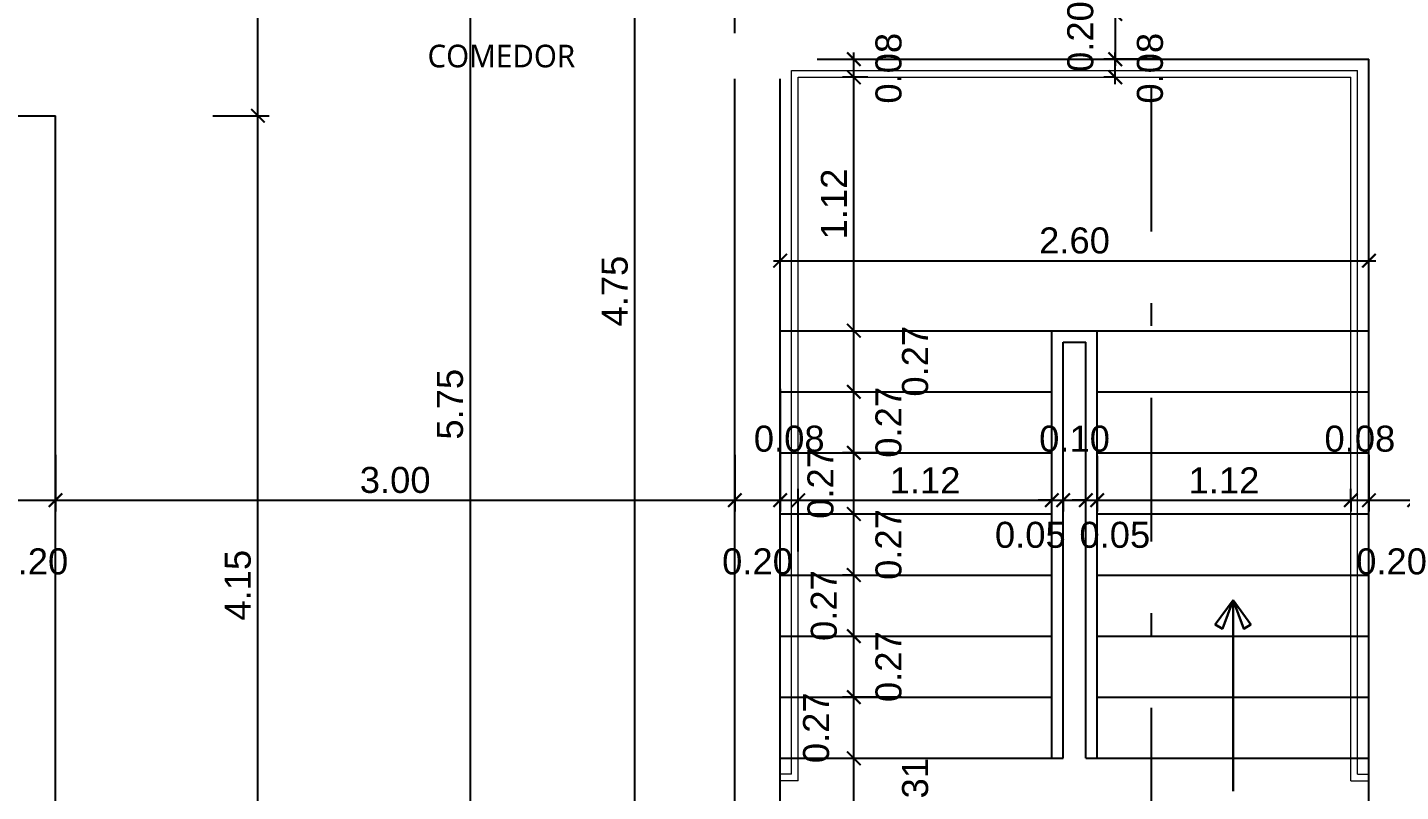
# Model space of a CAD drawing. Header units: feet. Extents: x -417 to 46, y -646 to -218.
# Drawn here: x -101.64 to -95.57, y -288.27 to -284.89 of the extents above; entities that cross this region are included whole.
import ezdxf

# ---------------------------------------------------------------- set-up
doc = ezdxf.new("R2010")
doc.units = ezdxf.units.FT
doc.header["$MEASUREMENT"] = 0
doc.linetypes.add('DASHDOT', pattern=[25.4, 12.7, -6.35, 0, -6.35])
for name, color, linetype, lineweight in [('A-WALL', 4, 'Continuous', 25), ('closet', 8, 'Continuous', 5), ('DIM-COTAS', 1, 'Continuous', 5), ('FURN', 2, 'Continuous', 30), ('TXT', 2, 'Continuous', 9)]:
    doc.layers.add(name, color=color, linetype=linetype, lineweight=lineweight)
for name, color, linetype in [('DIM', 10, 'Continuous'), ('escalera', 2, 'Continuous'), ('GRDUTIY', 5, 'Continuous')]:
    doc.layers.add(name, color=color, linetype=linetype)
doc.styles.add('ads', font='trebuc.ttf', dxfattribs={"height": 0.14})
doc.styles.get("Standard").update_dxf_attribs({"font": 'arial.ttf', "height": 0.115})
doc.dimstyles.new('KEILY', dxfattribs={"dimtxt": 0.115, "dimasz": 0.06, "dimexe": 0.05, "dimexo": 0.2, "dimgap": 0.03, "dimtad": 1, "dimzin": 1, "dimdsep": 46, "dimtxsty": 'Standard', "dimblk": 'ARCHTICK', "dimcen": 2.5, "dimdle": 0.03, "dimclrd": 256, "dimclre": 256, "dimclrt": 7, "dimadec": 0, "dimazin": 0, "dimtfac": 1, "dimtmove": 2, "dimatfit": 3, "dimfxl": 0.2, "dimfxlon": 1, "dimtolj": 1, "dimtzin": 1, "dimarcsym": 0})

# ---------------------------------------------------------------- blocks, each defined once
blk = doc.blocks.new('_ArchTick')
at = {"layer": 'DIM-COTAS', "color": 0, "const_width": 0.15}
blk.add_lwpolyline([(-0.5, -0.5), (0.5, 0.5)], dxfattribs=at)
blk = doc.blocks.new('*D333')
at = {"layer": 'Defpoints', "color": 0, "transparency": 16777216}
for p in [(-101.7143, -286.5228), (-101.5143, -286.5228), (-101.5143, -286.9813)]:
    blk.add_point(p, dxfattribs=at)
at = {"layer": 'DIM', "lineweight": -2, "transparency": 16777216}
for p, q in [((-101.7143, -286.7813), (-101.7143, -287.0313)), ((-101.5143, -286.7813), (-101.5143, -287.0313)), ((-101.7443, -286.9813), (-101.4843, -286.9813))]:
    blk.add_line(p, q, dxfattribs=at)
at = {"layer": 'DIM', "lineweight": -2, "transparency": 16777216, "xscale": 0.06, "yscale": 0.06, "zscale": 0.06, "rotation": 180}
blk.add_blockref('_ArchTick', (-101.7143, -286.9813), dxfattribs=at)
at = {"layer": 'DIM', "lineweight": -2, "transparency": 16777216, "xscale": 0.06, "yscale": 0.06, "zscale": 0.06}
blk.add_blockref('_ArchTick', (-101.5143, -286.9813), dxfattribs=at)
at = {"layer": 'DIM', "color": 7, "transparency": 16777216, "insert": (-101.6143, -287.2524), "char_height": 0.115, "attachment_point": 5}
blk.add_mtext('\\A1;0.20', dxfattribs=at)
blk = doc.blocks.new('*D334')
at = {"layer": 'Defpoints', "color": 0, "transparency": 16777216}
for p in [(-98.5143, -286.3217), (-101.5143, -286.5228), (-98.5143, -286.9813)]:
    blk.add_point(p, dxfattribs=at)
at = {"layer": 'DIM', "lineweight": -2, "transparency": 16777216}
for p, q in [((-101.5143, -286.7813), (-101.5143, -287.0313)), ((-98.5143, -286.7813), (-98.5143, -287.0313)), ((-101.5443, -286.9813), (-98.4843, -286.9813))]:
    blk.add_line(p, q, dxfattribs=at)
at = {"layer": 'DIM', "lineweight": -2, "transparency": 16777216, "xscale": 0.06, "yscale": 0.06, "zscale": 0.06, "rotation": 180}
blk.add_blockref('_ArchTick', (-101.5143, -286.9813), dxfattribs=at)
at = {"layer": 'DIM', "lineweight": -2, "transparency": 16777216, "xscale": 0.06, "yscale": 0.06, "zscale": 0.06}
blk.add_blockref('_ArchTick', (-98.5143, -286.9813), dxfattribs=at)
at = {"layer": 'DIM', "color": 7, "transparency": 16777216, "insert": (-100.0143, -286.8925), "char_height": 0.115, "attachment_point": 5}
blk.add_mtext('\\A1;3.00', dxfattribs=at)
blk = doc.blocks.new('*D335')
at = {"layer": 'Defpoints', "color": 0, "transparency": 16777216}
for p in [(-98.3143, -286.2895), (-98.5143, -286.3217), (-98.3143, -286.9813)]:
    blk.add_point(p, dxfattribs=at)
at = {"layer": 'DIM', "lineweight": -2, "transparency": 16777216}
for p, q in [((-98.5143, -286.7813), (-98.5143, -287.0313)), ((-98.3143, -286.7813), (-98.3143, -287.0313)), ((-98.5443, -286.9813), (-98.2843, -286.9813))]:
    blk.add_line(p, q, dxfattribs=at)
at = {"layer": 'DIM', "lineweight": -2, "transparency": 16777216, "xscale": 0.06, "yscale": 0.06, "zscale": 0.06, "rotation": 180}
blk.add_blockref('_ArchTick', (-98.5143, -286.9813), dxfattribs=at)
at = {"layer": 'DIM', "lineweight": -2, "transparency": 16777216, "xscale": 0.06, "yscale": 0.06, "zscale": 0.06}
blk.add_blockref('_ArchTick', (-98.3143, -286.9813), dxfattribs=at)
at = {"layer": 'DIM', "color": 7, "transparency": 16777216, "insert": (-98.4143, -287.2524), "char_height": 0.115, "attachment_point": 5}
blk.add_mtext('\\A1;0.20', dxfattribs=at)
blk = doc.blocks.new('*D336')
at = {"layer": 'Defpoints', "color": 0, "transparency": 16777216}
for p in [(-95.7143, -286.3056), (-95.5143, -286.3217), (-95.5143, -286.9813)]:
    blk.add_point(p, dxfattribs=at)
at = {"layer": 'DIM', "lineweight": -2, "transparency": 16777216}
for p, q in [((-95.7143, -286.7813), (-95.7143, -287.0313)), ((-95.5143, -286.7813), (-95.5143, -287.0313)), ((-95.7443, -286.9813), (-95.4843, -286.9813))]:
    blk.add_line(p, q, dxfattribs=at)
at = {"layer": 'DIM', "lineweight": -2, "transparency": 16777216, "xscale": 0.06, "yscale": 0.06, "zscale": 0.06, "rotation": 180}
blk.add_blockref('_ArchTick', (-95.7143, -286.9813), dxfattribs=at)
at = {"layer": 'DIM', "lineweight": -2, "transparency": 16777216, "xscale": 0.06, "yscale": 0.06, "zscale": 0.06}
blk.add_blockref('_ArchTick', (-95.5143, -286.9813), dxfattribs=at)
at = {"layer": 'DIM', "color": 7, "transparency": 16777216, "insert": (-95.6143, -287.2524), "char_height": 0.115, "attachment_point": 5}
blk.add_mtext('\\A1;0.20', dxfattribs=at)
blk = doc.blocks.new('*D389')
at = {"layer": 'Defpoints', "color": 0, "transparency": 16777216}
for p in [(-101.1784, -285.2821), (-100.6202, -285.2821), (-99.9915, -289.4321)]:
    blk.add_point(p, dxfattribs=at)
at = {"layer": 'DIM', "lineweight": -2, "transparency": 16777216}
for p, q in [((-100.8202, -285.2821), (-100.5702, -285.2821)), ((-100.6202, -289.4621), (-100.6202, -285.2521)), ((-100.4202, -289.4321), (-100.6702, -289.4321))]:
    blk.add_line(p, q, dxfattribs=at)
at = {"layer": 'DIM', "lineweight": -2, "transparency": 16777216, "xscale": 0.06, "yscale": 0.06, "zscale": 0.06}
for p, rotation in [((-100.6202, -285.2821), 90), ((-100.6202, -289.4321), 270)]:
    blk.add_blockref('_ArchTick', p, dxfattribs=dict(at, rotation=rotation))
at = {"layer": 'DIM', "color": 7, "transparency": 16777216, "insert": (-100.7089, -287.3571), "char_height": 0.115, "attachment_point": 5, "rotation": 90}
blk.add_mtext('\\A1;4.15', dxfattribs=at)
blk = doc.blocks.new('*D390')
at = {"layer": 'Defpoints', "color": 0, "transparency": 16777216}
for p in [(-101.1784, -283.6821), (-100.6202, -283.6821), (-101.1784, -285.2821)]:
    blk.add_point(p, dxfattribs=at)
at = {"layer": 'DIM', "lineweight": -2, "transparency": 16777216}
for p, q in [((-100.8202, -283.6821), (-100.5702, -283.6821)), ((-100.6202, -285.3121), (-100.6202, -283.6521)), ((-100.8202, -285.2821), (-100.5702, -285.2821))]:
    blk.add_line(p, q, dxfattribs=at)
at = {"layer": 'DIM', "lineweight": -2, "transparency": 16777216, "xscale": 0.06, "yscale": 0.06, "zscale": 0.06}
for p, rotation in [((-100.6202, -283.6821), 90), ((-100.6202, -285.2821), 270)]:
    blk.add_blockref('_ArchTick', p, dxfattribs=dict(at, rotation=rotation))
at = {"layer": 'DIM', "color": 7, "transparency": 16777216, "insert": (-100.7089, -284.4821), "char_height": 0.115, "attachment_point": 5, "rotation": 90}
blk.add_mtext('\\A1;1.60', dxfattribs=at)
blk = doc.blocks.new('*D401')
at = {"layer": 'Defpoints', "color": 0, "transparency": 16777216}
for p in [(-98.9558, -283.6821), (-98.6559, -283.6821), (-98.5143, -288.4321)]:
    blk.add_point(p, dxfattribs=at)
at = {"layer": 'DIM', "lineweight": -2, "transparency": 16777216}
for p, q in [((-98.8559, -283.6821), (-99.0058, -283.6821)), ((-98.9558, -288.4621), (-98.9558, -283.6521)), ((-98.7558, -288.4321), (-99.0058, -288.4321))]:
    blk.add_line(p, q, dxfattribs=at)
at = {"layer": 'DIM', "lineweight": -2, "transparency": 16777216, "xscale": 0.06, "yscale": 0.06, "zscale": 0.06}
for p, rotation in [((-98.9558, -283.6821), 90), ((-98.9558, -288.4321), 270)]:
    blk.add_blockref('_ArchTick', p, dxfattribs=dict(at, rotation=rotation))
at = {"layer": 'DIM', "color": 7, "transparency": 16777216, "insert": (-99.0443, -286.0571), "char_height": 0.115, "attachment_point": 5, "rotation": 90}
blk.add_mtext('\\A1;4.75', dxfattribs=at)
blk = doc.blocks.new('*D410')
at = {"layer": 'Defpoints', "color": 0, "transparency": 16777216}
for p in [(-99.8143, -283.6821), (-99.9166, -289.4321), (-99.6832, -289.4321)]:
    blk.add_point(p, dxfattribs=at)
at = {"layer": 'DIM', "lineweight": -2, "transparency": 16777216}
for p, q in [((-99.6832, -283.6521), (-99.6832, -289.4621)), ((-99.6832, -283.6821), (-99.6332, -283.6821)), ((-99.7166, -289.4321), (-99.6332, -289.4321))]:
    blk.add_line(p, q, dxfattribs=at)
at = {"layer": 'DIM', "lineweight": -2, "transparency": 16777216, "xscale": 0.06, "yscale": 0.06, "zscale": 0.06}
for p, rotation in [((-99.6832, -283.6821), 90), ((-99.6832, -289.4321), 270)]:
    blk.add_blockref('_ArchTick', p, dxfattribs=dict(at, rotation=rotation))
at = {"layer": 'DIM', "color": 7, "transparency": 16777216, "insert": (-99.7717, -286.5571), "char_height": 0.115, "attachment_point": 5, "rotation": 90}
blk.add_mtext('\\A1;5.75', dxfattribs=at)
blk = doc.blocks.new('*D418')
at = {"layer": 'Defpoints', "color": 0, "transparency": 16777216}
for p in [(-96.3143, -284.8321), (-96.8344, -285.0321), (-96.3124, -285.0321)]:
    blk.add_point(p, dxfattribs=at)
at = {"layer": 'DIM', "lineweight": -2, "transparency": 16777216}
for p, q in [((-96.6344, -284.8321), (-96.8844, -284.8321)), ((-96.8344, -284.8021), (-96.8344, -285.0621)), ((-96.6344, -285.0321), (-96.8844, -285.0321))]:
    blk.add_line(p, q, dxfattribs=at)
at = {"layer": 'DIM', "lineweight": -2, "transparency": 16777216, "xscale": 0.06, "yscale": 0.06, "zscale": 0.06}
for p, rotation in [((-96.8344, -284.8321), 90), ((-96.8344, -285.0321), 270)]:
    blk.add_blockref('_ArchTick', p, dxfattribs=dict(at, rotation=rotation))
at = {"layer": 'DIM', "color": 7, "transparency": 16777216, "insert": (-96.9882, -284.9321), "char_height": 0.115, "attachment_point": 5, "rotation": 90}
blk.add_mtext('\\A1;0.20', dxfattribs=at)
blk = doc.blocks.new('*D3215')
at = {"layer": 'Defpoints', "color": 0, "transparency": 16777216}
for p in [(-97.2153, -285.0321), (-96.8344, -285.0321), (-96.6737, -285.1121)]:
    blk.add_point(p, dxfattribs=at)
at = {"layer": 'DIM', "lineweight": -2, "transparency": 16777216}
for p, q in [((-97.0153, -285.0321), (-96.7844, -285.0321)), ((-96.8344, -285.1421), (-96.8344, -285.0021)), ((-96.8344, -285.1121), (-96.8844, -285.1121))]:
    blk.add_line(p, q, dxfattribs=at)
at = {"layer": 'DIM', "lineweight": -2, "transparency": 16777216, "xscale": 0.06, "yscale": 0.06, "zscale": 0.06}
for p, rotation in [((-96.8344, -285.0321), 90), ((-96.8344, -285.1121), 270)]:
    blk.add_blockref('_ArchTick', p, dxfattribs=dict(at, rotation=rotation))
at = {"layer": 'DIM', "color": 7, "transparency": 16777216, "insert": (-96.6807, -285.0721), "char_height": 0.115, "attachment_point": 5, "rotation": 90}
blk.add_mtext('\\A1;0.08', dxfattribs=at)
blk = doc.blocks.new('*D3216')
at = {"layer": 'Defpoints', "color": 0, "transparency": 16777216}
for p in [(-98.3143, -286.2895), (-98.2343, -286.9813), (-98.2343, -287.4077)]:
    blk.add_point(p, dxfattribs=at)
at = {"layer": 'DIM', "lineweight": -2, "transparency": 16777216}
for p, q in [((-98.3143, -286.4895), (-98.3143, -287.0313)), ((-98.2343, -287.2077), (-98.2343, -286.9313)), ((-98.3443, -286.9813), (-98.2043, -286.9813))]:
    blk.add_line(p, q, dxfattribs=at)
at = {"layer": 'DIM', "lineweight": -2, "transparency": 16777216, "xscale": 0.06, "yscale": 0.06, "zscale": 0.06, "rotation": 180}
blk.add_blockref('_ArchTick', (-98.3143, -286.9813), dxfattribs=at)
at = {"layer": 'DIM', "lineweight": -2, "transparency": 16777216, "xscale": 0.06, "yscale": 0.06, "zscale": 0.06}
blk.add_blockref('_ArchTick', (-98.2343, -286.9813), dxfattribs=at)
at = {"layer": 'DIM', "color": 7, "transparency": 16777216, "insert": (-98.2743, -286.7101), "char_height": 0.115, "attachment_point": 5}
blk.add_mtext('\\A1;0.08', dxfattribs=at)
blk = doc.blocks.new('*D3217')
at = {"layer": 'Defpoints', "color": 0, "transparency": 16777216}
for p in [(-95.7943, -286.8321), (-95.7143, -286.9813), (-95.7143, -287.0892)]:
    blk.add_point(p, dxfattribs=at)
at = {"layer": 'DIM', "lineweight": -2, "transparency": 16777216}
for p, q in [((-95.7143, -286.9813), (-95.7143, -286.9313)), ((-95.8243, -286.9813), (-95.6843, -286.9813)), ((-95.7943, -286.9813), (-95.7943, -287.0313))]:
    blk.add_line(p, q, dxfattribs=at)
at = {"layer": 'DIM', "lineweight": -2, "transparency": 16777216, "xscale": 0.06, "yscale": 0.06, "zscale": 0.06, "rotation": 180}
blk.add_blockref('_ArchTick', (-95.7943, -286.9813), dxfattribs=at)
at = {"layer": 'DIM', "lineweight": -2, "transparency": 16777216, "xscale": 0.06, "yscale": 0.06, "zscale": 0.06}
blk.add_blockref('_ArchTick', (-95.7143, -286.9813), dxfattribs=at)
at = {"layer": 'DIM', "color": 7, "transparency": 16777216, "insert": (-95.7543, -286.7101), "char_height": 0.115, "attachment_point": 5}
blk.add_mtext('\\A1;0.08', dxfattribs=at)
blk = doc.blocks.new('A$C074D4DC8')
at = {"layer": 'FURN'}
blk.add_line((0.0418, 0.3424), (0.0418, -0.1979), dxfattribs=at)
for points in [[(0.0418, 0.3424), (-0.0084, 0.2735), (0.0117, 0.2615), (0.0418, 0.3424)], [(0.0418, 0.3424), (0.0919, 0.2735), (0.0719, 0.2615), (0.0418, 0.3424)]]:
    blk.add_lwpolyline(points, dxfattribs=at)
blk = doc.blocks.new('*D3233')
at = {"layer": 'Defpoints', "color": 0, "transparency": 16777216}
for p in [(-97.1143, -286.9813), (-97.1143, -287.0421), (-98.2343, -287.4077)]:
    blk.add_point(p, dxfattribs=at)
at = {"layer": 'DIM', "lineweight": -2, "transparency": 16777216}
for p, q in [((-98.2343, -287.2077), (-98.2343, -286.9313)), ((-97.1143, -286.9813), (-97.1143, -286.9313)), ((-98.2643, -286.9813), (-97.0843, -286.9813))]:
    blk.add_line(p, q, dxfattribs=at)
at = {"layer": 'DIM', "lineweight": -2, "transparency": 16777216, "xscale": 0.06, "yscale": 0.06, "zscale": 0.06, "rotation": 180}
blk.add_blockref('_ArchTick', (-98.2343, -286.9813), dxfattribs=at)
at = {"layer": 'DIM', "lineweight": -2, "transparency": 16777216, "xscale": 0.06, "yscale": 0.06, "zscale": 0.06}
blk.add_blockref('_ArchTick', (-97.1143, -286.9813), dxfattribs=at)
at = {"layer": 'DIM', "color": 7, "transparency": 16777216, "insert": (-97.6743, -286.8935), "char_height": 0.115, "attachment_point": 5}
blk.add_mtext('\\A1;1.12', dxfattribs=at)
blk = doc.blocks.new('*D3234')
at = {"layer": 'Defpoints', "color": 0, "transparency": 16777216}
for p in [(-97.0643, -286.9109), (-97.0643, -286.9813), (-97.1143, -287.0421)]:
    blk.add_point(p, dxfattribs=at)
at = {"layer": 'DIM', "lineweight": -2, "transparency": 16777216}
for p, q in [((-97.1143, -286.9813), (-97.1143, -286.9313)), ((-97.1143, -286.9813), (-97.1743, -286.9813)), ((-97.1143, -286.9813), (-97.0643, -286.9813)), ((-97.0643, -286.9813), (-97.0643, -287.0313)), ((-97.0643, -286.9813), (-97.0043, -286.9813))]:
    blk.add_line(p, q, dxfattribs=at)
at = {"layer": 'DIM', "lineweight": -2, "transparency": 16777216, "xscale": 0.06, "yscale": 0.06, "zscale": 0.06}
blk.add_blockref('_ArchTick', (-97.1143, -286.9813), dxfattribs=at)
at = {"layer": 'DIM', "lineweight": -2, "transparency": 16777216, "xscale": 0.06, "yscale": 0.06, "zscale": 0.06, "rotation": 180}
blk.add_blockref('_ArchTick', (-97.0643, -286.9813), dxfattribs=at)
at = {"layer": 'DIM', "color": 7, "transparency": 16777216, "insert": (-97.2095, -287.135), "char_height": 0.115, "attachment_point": 5}
blk.add_mtext('\\A1;0.05', dxfattribs=at)
blk = doc.blocks.new('*D3235')
at = {"layer": 'Defpoints', "color": 0, "transparency": 16777216}
for p in [(-97.0643, -286.9109), (-96.9643, -286.9813), (-96.9643, -287.2021)]:
    blk.add_point(p, dxfattribs=at)
at = {"layer": 'DIM', "lineweight": -2, "transparency": 16777216}
for p, q in [((-96.9643, -287.0021), (-96.9643, -286.9313)), ((-97.0943, -286.9813), (-96.9343, -286.9813)), ((-97.0643, -286.9813), (-97.0643, -287.0313))]:
    blk.add_line(p, q, dxfattribs=at)
at = {"layer": 'DIM', "lineweight": -2, "transparency": 16777216, "xscale": 0.06, "yscale": 0.06, "zscale": 0.06, "rotation": 180}
blk.add_blockref('_ArchTick', (-97.0643, -286.9813), dxfattribs=at)
at = {"layer": 'DIM', "lineweight": -2, "transparency": 16777216, "xscale": 0.06, "yscale": 0.06, "zscale": 0.06}
blk.add_blockref('_ArchTick', (-96.9643, -286.9813), dxfattribs=at)
at = {"layer": 'DIM', "color": 7, "transparency": 16777216, "insert": (-97.0143, -286.7101), "char_height": 0.115, "attachment_point": 5}
blk.add_mtext('\\A1;0.10', dxfattribs=at)
blk = doc.blocks.new('*D3236')
at = {"layer": 'Defpoints', "color": 0, "transparency": 16777216}
for p in [(-96.9143, -286.5849), (-96.9143, -286.9813), (-96.9643, -287.2021)]:
    blk.add_point(p, dxfattribs=at)
at = {"layer": 'DIM', "lineweight": -2, "transparency": 16777216}
for p, q in [((-96.9143, -286.7849), (-96.9143, -287.0313)), ((-96.9643, -287.0021), (-96.9643, -286.9313)), ((-96.9643, -286.9813), (-97.0243, -286.9813)), ((-96.9643, -286.9813), (-96.9143, -286.9813)), ((-96.9143, -286.9813), (-96.8543, -286.9813))]:
    blk.add_line(p, q, dxfattribs=at)
at = {"layer": 'DIM', "lineweight": -2, "transparency": 16777216, "xscale": 0.06, "yscale": 0.06, "zscale": 0.06}
blk.add_blockref('_ArchTick', (-96.9643, -286.9813), dxfattribs=at)
at = {"layer": 'DIM', "lineweight": -2, "transparency": 16777216, "xscale": 0.06, "yscale": 0.06, "zscale": 0.06, "rotation": 180}
blk.add_blockref('_ArchTick', (-96.9143, -286.9813), dxfattribs=at)
at = {"layer": 'DIM', "color": 7, "transparency": 16777216, "insert": (-96.8365, -287.135), "char_height": 0.115, "attachment_point": 5}
blk.add_mtext('\\A1;0.05', dxfattribs=at)
blk = doc.blocks.new('*D3237')
at = {"layer": 'Defpoints', "color": 0, "transparency": 16777216}
for p in [(-96.9143, -286.5849), (-95.7943, -286.9813), (-95.7943, -287.0421)]:
    blk.add_point(p, dxfattribs=at)
at = {"layer": 'DIM', "lineweight": -2, "transparency": 16777216}
for p, q in [((-96.9143, -286.7849), (-96.9143, -287.0313)), ((-95.7943, -286.9813), (-95.7943, -286.9313)), ((-96.9443, -286.9813), (-95.7643, -286.9813))]:
    blk.add_line(p, q, dxfattribs=at)
at = {"layer": 'DIM', "lineweight": -2, "transparency": 16777216, "xscale": 0.06, "yscale": 0.06, "zscale": 0.06, "rotation": 180}
blk.add_blockref('_ArchTick', (-96.9143, -286.9813), dxfattribs=at)
at = {"layer": 'DIM', "lineweight": -2, "transparency": 16777216, "xscale": 0.06, "yscale": 0.06, "zscale": 0.06}
blk.add_blockref('_ArchTick', (-95.7943, -286.9813), dxfattribs=at)
at = {"layer": 'DIM', "color": 7, "transparency": 16777216, "insert": (-96.3543, -286.8935), "char_height": 0.115, "attachment_point": 5}
blk.add_mtext('\\A1;1.12', dxfattribs=at)
blk = doc.blocks.new('*D3241')
at = {"layer": 'Defpoints', "color": 0, "transparency": 16777216}
for p in [(-98.0987, -288.1221), (-97.9889, -288.1221), (-98.3143, -288.4321)]:
    blk.add_point(p, dxfattribs=at)
at = {"layer": 'DIM', "lineweight": -2, "transparency": 16777216}
for p, q in [((-97.9889, -288.4621), (-97.9889, -288.0921)), ((-97.9889, -288.1221), (-97.9389, -288.1221)), ((-98.1143, -288.4321), (-97.9389, -288.4321))]:
    blk.add_line(p, q, dxfattribs=at)
at = {"layer": 'DIM', "lineweight": -2, "transparency": 16777216, "xscale": 0.06, "yscale": 0.06, "zscale": 0.06}
for p, rotation in [((-97.9889, -288.1221), 90), ((-97.9889, -288.4321), 270)]:
    blk.add_blockref('_ArchTick', p, dxfattribs=dict(at, rotation=rotation))
at = {"layer": 'DIM', "color": 7, "transparency": 16777216, "insert": (-97.7177, -288.2771), "char_height": 0.115, "attachment_point": 5, "rotation": 90}
blk.add_mtext('\\A1;0.31', dxfattribs=at)
blk = doc.blocks.new('*D3242')
at = {"layer": 'Defpoints', "color": 0, "transparency": 16777216}
for p in [(-97.9889, -287.8521), (-97.5786, -287.8521), (-98.0987, -288.1221)]:
    blk.add_point(p, dxfattribs=at)
at = {"layer": 'DIM', "lineweight": -2, "transparency": 16777216}
for p, q in [((-97.9889, -288.1521), (-97.9889, -287.8221)), ((-97.7786, -287.8521), (-98.0389, -287.8521)), ((-97.9889, -288.1221), (-97.9389, -288.1221))]:
    blk.add_line(p, q, dxfattribs=at)
at = {"layer": 'DIM', "lineweight": -2, "transparency": 16777216, "xscale": 0.06, "yscale": 0.06, "zscale": 0.06}
for p, rotation in [((-97.9889, -287.8521), 90), ((-97.9889, -288.1221), 270)]:
    blk.add_blockref('_ArchTick', p, dxfattribs=dict(at, rotation=rotation))
at = {"layer": 'DIM', "color": 7, "transparency": 16777216, "insert": (-98.1549, -287.9871), "char_height": 0.115, "attachment_point": 5, "rotation": 90}
blk.add_mtext('\\A1;0.27', dxfattribs=at)
blk = doc.blocks.new('*D3243')
at = {"layer": 'Defpoints', "color": 0, "transparency": 16777216}
for p in [(-98.0502, -287.5821), (-97.9889, -287.5821), (-97.5786, -287.8521)]:
    blk.add_point(p, dxfattribs=at)
at = {"layer": 'DIM', "lineweight": -2, "transparency": 16777216}
for p, q in [((-97.9889, -287.8821), (-97.9889, -287.5521)), ((-97.9889, -287.5821), (-97.9389, -287.5821)), ((-97.7786, -287.8521), (-98.0389, -287.8521))]:
    blk.add_line(p, q, dxfattribs=at)
at = {"layer": 'DIM', "lineweight": -2, "transparency": 16777216, "xscale": 0.06, "yscale": 0.06, "zscale": 0.06}
for p, rotation in [((-97.9889, -287.5821), 90), ((-97.9889, -287.8521), 270)]:
    blk.add_blockref('_ArchTick', p, dxfattribs=dict(at, rotation=rotation))
at = {"layer": 'DIM', "color": 7, "transparency": 16777216, "insert": (-97.8352, -287.7171), "char_height": 0.115, "attachment_point": 5, "rotation": 90}
blk.add_mtext('\\A1;0.27', dxfattribs=at)
blk = doc.blocks.new('*D3244')
at = {"layer": 'Defpoints', "color": 0, "transparency": 16777216}
for p in [(-97.9889, -287.3121), (-97.8047, -287.3121), (-98.0502, -287.5821)]:
    blk.add_point(p, dxfattribs=at)
at = {"layer": 'DIM', "lineweight": -2, "transparency": 16777216}
for p, q in [((-97.9889, -287.6121), (-97.9889, -287.2821)), ((-97.9889, -287.3121), (-98.0389, -287.3121)), ((-97.9889, -287.5821), (-97.9389, -287.5821))]:
    blk.add_line(p, q, dxfattribs=at)
at = {"layer": 'DIM', "lineweight": -2, "transparency": 16777216, "xscale": 0.06, "yscale": 0.06, "zscale": 0.06}
for p, rotation in [((-97.9889, -287.3121), 90), ((-97.9889, -287.5821), 270)]:
    blk.add_blockref('_ArchTick', p, dxfattribs=dict(at, rotation=rotation))
at = {"layer": 'DIM', "color": 7, "transparency": 16777216, "insert": (-98.1208, -287.4471), "char_height": 0.115, "attachment_point": 5, "rotation": 90}
blk.add_mtext('\\A1;0.27', dxfattribs=at)
blk = doc.blocks.new('*D3245')
at = {"layer": 'Defpoints', "color": 0, "transparency": 16777216}
for p in [(-98.0276, -287.0421), (-97.9889, -287.0421), (-97.8047, -287.3121)]:
    blk.add_point(p, dxfattribs=at)
at = {"layer": 'DIM', "lineweight": -2, "transparency": 16777216}
for p, q in [((-97.9889, -287.3421), (-97.9889, -287.0121)), ((-97.9889, -287.0421), (-97.9389, -287.0421)), ((-97.9889, -287.3121), (-98.0389, -287.3121))]:
    blk.add_line(p, q, dxfattribs=at)
at = {"layer": 'DIM', "lineweight": -2, "transparency": 16777216, "xscale": 0.06, "yscale": 0.06, "zscale": 0.06}
for p, rotation in [((-97.9889, -287.0421), 90), ((-97.9889, -287.3121), 270)]:
    blk.add_blockref('_ArchTick', p, dxfattribs=dict(at, rotation=rotation))
at = {"layer": 'DIM', "color": 7, "transparency": 16777216, "insert": (-97.8352, -287.1771), "char_height": 0.115, "attachment_point": 5, "rotation": 90}
blk.add_mtext('\\A1;0.27', dxfattribs=at)
blk = doc.blocks.new('*D3246')
at = {"layer": 'Defpoints', "color": 0, "transparency": 16777216}
for p in [(-97.9889, -286.7721), (-97.6142, -286.7721), (-98.0276, -287.0421)]:
    blk.add_point(p, dxfattribs=at)
at = {"layer": 'DIM', "lineweight": -2, "transparency": 16777216}
for p, q in [((-97.8142, -286.7721), (-98.0389, -286.7721)), ((-97.9889, -287.0721), (-97.9889, -286.7421)), ((-97.9889, -287.0421), (-97.9389, -287.0421))]:
    blk.add_line(p, q, dxfattribs=at)
at = {"layer": 'DIM', "lineweight": -2, "transparency": 16777216, "xscale": 0.06, "yscale": 0.06, "zscale": 0.06}
for p, rotation in [((-97.9889, -286.7721), 90), ((-97.9889, -287.0421), 270)]:
    blk.add_blockref('_ArchTick', p, dxfattribs=dict(at, rotation=rotation))
at = {"layer": 'DIM', "color": 7, "transparency": 16777216, "insert": (-98.1355, -286.9071), "char_height": 0.115, "attachment_point": 5, "rotation": 90}
blk.add_mtext('\\A1;0.27', dxfattribs=at)
blk = doc.blocks.new('*D3247')
at = {"layer": 'Defpoints', "color": 0, "transparency": 16777216}
for p in [(-98.0244, -286.5021), (-97.9889, -286.5021), (-97.6142, -286.7721)]:
    blk.add_point(p, dxfattribs=at)
at = {"layer": 'DIM', "lineweight": -2, "transparency": 16777216}
for p, q in [((-97.9889, -286.8021), (-97.9889, -286.4721)), ((-97.9889, -286.5021), (-97.9389, -286.5021)), ((-97.8142, -286.7721), (-98.0389, -286.7721))]:
    blk.add_line(p, q, dxfattribs=at)
at = {"layer": 'DIM', "lineweight": -2, "transparency": 16777216, "xscale": 0.06, "yscale": 0.06, "zscale": 0.06}
for p, rotation in [((-97.9889, -286.5021), 90), ((-97.9889, -286.7721), 270)]:
    blk.add_blockref('_ArchTick', p, dxfattribs=dict(at, rotation=rotation))
at = {"layer": 'DIM', "color": 7, "transparency": 16777216, "insert": (-97.8352, -286.6371), "char_height": 0.115, "attachment_point": 5, "rotation": 90}
blk.add_mtext('\\A1;0.27', dxfattribs=at)
blk = doc.blocks.new('*D3248')
at = {"layer": 'Defpoints', "color": 0, "transparency": 16777216}
for p in [(-98.1278, -286.2321), (-97.9889, -286.2321), (-98.0244, -286.5021)]:
    blk.add_point(p, dxfattribs=at)
at = {"layer": 'DIM', "lineweight": -2, "transparency": 16777216}
for p, q in [((-97.9889, -286.5321), (-97.9889, -286.2021)), ((-97.9889, -286.2321), (-97.9389, -286.2321)), ((-97.9889, -286.5021), (-97.9389, -286.5021))]:
    blk.add_line(p, q, dxfattribs=at)
at = {"layer": 'DIM', "lineweight": -2, "transparency": 16777216, "xscale": 0.06, "yscale": 0.06, "zscale": 0.06}
for p, rotation in [((-97.9889, -286.2321), 90), ((-97.9889, -286.5021), 270)]:
    blk.add_blockref('_ArchTick', p, dxfattribs=dict(at, rotation=rotation))
at = {"layer": 'DIM', "color": 7, "transparency": 16777216, "insert": (-97.7178, -286.3671), "char_height": 0.115, "attachment_point": 5, "rotation": 90}
blk.add_mtext('\\A1;0.27', dxfattribs=at)
blk = doc.blocks.new('*D3249')
at = {"layer": 'Defpoints', "color": 0, "transparency": 16777216}
for p in [(-97.9889, -285.1121), (-97.7273, -285.1121), (-98.1278, -286.2321)]:
    blk.add_point(p, dxfattribs=at)
at = {"layer": 'DIM', "lineweight": -2, "transparency": 16777216}
for p, q in [((-97.9889, -286.2621), (-97.9889, -285.0821)), ((-97.9273, -285.1121), (-98.0389, -285.1121)), ((-97.9889, -286.2321), (-97.9389, -286.2321))]:
    blk.add_line(p, q, dxfattribs=at)
at = {"layer": 'DIM', "lineweight": -2, "transparency": 16777216, "xscale": 0.06, "yscale": 0.06, "zscale": 0.06}
for p, rotation in [((-97.9889, -285.1121), 90), ((-97.9889, -286.2321), 270)]:
    blk.add_blockref('_ArchTick', p, dxfattribs=dict(at, rotation=rotation))
at = {"layer": 'DIM', "color": 7, "transparency": 16777216, "insert": (-98.0767, -285.6721), "char_height": 0.115, "attachment_point": 5, "rotation": 90}
blk.add_mtext('\\A1;1.12', dxfattribs=at)
blk = doc.blocks.new('*D3250')
at = {"layer": 'Defpoints', "color": 0, "transparency": 16777216}
for p in [(-98.0858, -285.0321), (-97.9889, -285.0321), (-97.7273, -285.1121)]:
    blk.add_point(p, dxfattribs=at)
at = {"layer": 'DIM', "lineweight": -2, "transparency": 16777216}
for p, q in [((-97.9889, -285.1421), (-97.9889, -285.0021)), ((-97.9889, -285.0321), (-97.9389, -285.0321)), ((-97.9273, -285.1121), (-98.0389, -285.1121))]:
    blk.add_line(p, q, dxfattribs=at)
at = {"layer": 'DIM', "lineweight": -2, "transparency": 16777216, "xscale": 0.06, "yscale": 0.06, "zscale": 0.06}
for p, rotation in [((-97.9889, -285.0321), 90), ((-97.9889, -285.1121), 270)]:
    blk.add_blockref('_ArchTick', p, dxfattribs=dict(at, rotation=rotation))
at = {"layer": 'DIM', "color": 7, "transparency": 16777216, "insert": (-97.8352, -285.0721), "char_height": 0.115, "attachment_point": 5, "rotation": 90}
blk.add_mtext('\\A1;0.08', dxfattribs=at)
blk = doc.blocks.new('*D3251')
at = {"layer": 'Defpoints', "color": 0, "transparency": 16777216}
for p in [(-98.3143, -285.9424), (-95.7143, -285.9226), (-95.7143, -285.9424)]:
    blk.add_point(p, dxfattribs=at)
at = {"layer": 'DIM', "lineweight": -2, "transparency": 16777216}
for p, q in [((-98.3143, -285.9226), (-98.3143, -285.8726)), ((-95.7143, -285.9226), (-95.7143, -285.8726)), ((-98.3443, -285.9226), (-95.6843, -285.9226))]:
    blk.add_line(p, q, dxfattribs=at)
at = {"layer": 'DIM', "lineweight": -2, "transparency": 16777216, "xscale": 0.06, "yscale": 0.06, "zscale": 0.06, "rotation": 180}
blk.add_blockref('_ArchTick', (-98.3143, -285.9226), dxfattribs=at)
at = {"layer": 'DIM', "lineweight": -2, "transparency": 16777216, "xscale": 0.06, "yscale": 0.06, "zscale": 0.06}
blk.add_blockref('_ArchTick', (-95.7143, -285.9226), dxfattribs=at)
at = {"layer": 'DIM', "color": 7, "transparency": 16777216, "insert": (-97.0143, -285.8339), "char_height": 0.115, "attachment_point": 5}
blk.add_mtext('\\A1;2.60', dxfattribs=at)

msp = doc.modelspace()

# ---------------------------------------------------------------- linework, layer by layer
at = {"layer": 'A-WALL'}
for p, q in [((-98.5143, -288.4321), (-98.5143, -280.9321)), ((-98.3143, -288.4321), (-98.3143, -285.0321)), ((-98.3143, -288.4321), (-98.3143, -285.0321)), ((-98.3143, -285.0321), (-95.7143, -285.0321)), ((-95.7143, -288.4321), (-95.7143, -285.0321)), ((-101.7143, -285.2821), (-101.5143, -285.2821)), ((-101.5143, -289.4321), (-101.5143, -285.2821))]:
    msp.add_line(p, q, dxfattribs=at)
at = {"layer": 'closet'}
for p, q in [((-95.7643, -288.1921), (-95.7643, -285.0821)), ((-95.7943, -288.2221), (-95.7943, -285.1121)), ((-98.2643, -288.1921), (-98.3143, -288.1921)), ((-95.7643, -288.1921), (-95.7143, -288.1921)), ((-98.2343, -288.2221), (-98.3143, -288.2221)), ((-95.7943, -288.2221), (-95.7143, -288.2221))]:
    msp.add_line(p, q, dxfattribs=at)
at = {"layer": 'escalera'}
for p, q in [((-98.3143, -286.2321), (-97.1143, -286.2321)), ((-97.1143, -288.1221), (-97.1143, -286.2321)), ((-97.1143, -286.2321), (-96.9143, -286.2321)), ((-96.9143, -286.2321), (-95.7143, -286.2321)), ((-96.9143, -288.1221), (-96.9143, -286.2321)), ((-97.0643, -288.1221), (-97.0643, -286.2821)), ((-97.0643, -286.2821), (-96.9643, -286.2821)), ((-96.9643, -288.1221), (-96.9643, -286.2821)), ((-98.3143, -286.5021), (-97.1143, -286.5021)), ((-96.9143, -286.5021), (-95.7143, -286.5021)), ((-98.3143, -286.7721), (-97.1143, -286.7721)), ((-96.9143, -286.7721), (-95.7143, -286.7721)), ((-98.3143, -287.0421), (-97.1143, -287.0421)), ((-96.9143, -287.0421), (-95.7143, -287.0421)), ((-98.3143, -287.3121), (-97.1143, -287.3121)), ((-96.9143, -287.3121), (-95.7143, -287.3121)), ((-98.3143, -287.5821), (-97.1143, -287.5821)), ((-96.9143, -287.5821), (-95.7143, -287.5821)), ((-98.3143, -287.8521), (-97.1143, -287.8521)), ((-96.9143, -287.8521), (-95.7143, -287.8521)), ((-98.3143, -288.1221), (-97.1143, -288.1221)), ((-97.1143, -288.1221), (-97.0643, -288.1221)), ((-96.9643, -288.1221), (-96.9143, -288.1221)), ((-96.9143, -288.1221), (-95.7143, -288.1221))]:
    msp.add_line(p, q, dxfattribs=at)
at = {"layer": 'GRDUTIY', "color": 8, "linetype": 'DASHDOT', "ltscale": 0.05}
msp.add_line((-96.6737, -294.0133), (-96.6737, -277.0201), dxfattribs=at)

# ---------------------------------------------------------------- block references
at = {"layer": 'FURN', "xscale": 1.5625, "yscale": 1.5625, "zscale": 1.5625}
msp.add_blockref('A$C074D4DC8', (-96.3796, -287.9579), dxfattribs=at)

# ---------------------------------------------------------------- dimensions: what is measured, and where the dimension line sits
at = {"layer": 'DIM'}
for base, p1, p2, picture, middle in [((-96.8344, -285.0321), (-96.3143, -284.8321), (-96.3124, -285.0321), '*D418', (-96.9882, -284.9321)), ((-100.6202, -285.2821), (-99.9915, -289.4321), (-101.1784, -285.2821), '*D389', (-100.7089, -287.3571))]:
    dim = msp.add_linear_dim(base=base, p1=p1, p2=p2, angle=90, dimstyle='KEILY', dxfattribs=at)
    dim.commit()
    dim.dimension.update_dxf_attribs({"geometry": picture, "text_midpoint": middle})
for base, p1, p2, picture, middle in [((-97.9889, -285.0321), (-97.7273, -285.1121), (-98.0858, -285.0321), '*D3250', (-97.8352, -285.0721)), ((-96.8344, -285.0321), (-96.6737, -285.1121), (-97.2153, -285.0321), '*D3215', (-96.6807, -285.0721)), ((-97.9889, -286.2321), (-98.0244, -286.5021), (-98.1278, -286.2321), '*D3248', (-97.7178, -286.3671)), ((-97.9889, -286.5021), (-97.6142, -286.7721), (-98.0244, -286.5021), '*D3247', (-97.8352, -286.6371)), ((-97.9889, -287.0421), (-97.8047, -287.3121), (-98.0276, -287.0421), '*D3245', (-97.8352, -287.1771)), ((-97.9889, -287.5821), (-97.5786, -287.8521), (-98.0502, -287.5821), '*D3243', (-97.8352, -287.7171)), ((-97.9889, -288.1221), (-98.3143, -288.4321), (-98.0987, -288.1221), '*D3241', (-97.7177, -288.2771))]:
    dim = msp.add_linear_dim(base=base, p1=p1, p2=p2, angle=90, dimstyle='KEILY', override={"dimfxl": 50}, dxfattribs=at)
    dim.commit()
    dim.dimension.update_dxf_attribs({"geometry": picture, "text_midpoint": middle})
for base, p1, p2, picture, middle in [((-95.7143, -285.9226), (-98.3143, -285.9424), (-95.7143, -285.9424), '*D3251', (-97.0143, -285.8339)), ((-98.2343, -286.9813), (-98.3143, -286.2895), (-98.2343, -287.4077), '*D3216', (-98.2743, -286.7101)), ((-95.7943, -286.9813), (-96.9143, -286.5849), (-95.7943, -287.0421), '*D3237', (-96.3543, -286.8935)), ((-96.9643, -286.9813), (-97.0643, -286.9109), (-96.9643, -287.2021), '*D3235', (-97.0143, -286.7101)), ((-95.7143, -286.9813), (-95.7943, -286.8321), (-95.7143, -287.0892), '*D3217', (-95.7543, -286.7101)), ((-97.1143, -286.9813), (-98.2343, -287.4077), (-97.1143, -287.0421), '*D3233', (-97.6743, -286.8935))]:
    dim = msp.add_linear_dim(base=base, p1=p1, p2=p2, dimstyle='KEILY', override={"dimfxl": 50}, dxfattribs=at)
    dim.commit()
    dim.dimension.update_dxf_attribs({"geometry": picture, "text_midpoint": middle})
for base, p1, p2, picture, middle in [((-98.3143, -286.9813), (-98.5143, -286.3217), (-98.3143, -286.2895), '*D335', (-98.4143, -287.2524)), ((-95.5143, -286.9813), (-95.7143, -286.3056), (-95.5143, -286.3217), '*D336', (-95.6143, -287.2524)), ((-98.5143, -286.9813), (-101.5143, -286.5228), (-98.5143, -286.3217), '*D334', (-100.0143, -286.8925)), ((-101.5143, -286.9813), (-101.7143, -286.5228), (-101.5143, -286.5228), '*D333', (-101.6143, -287.2524))]:
    dim = msp.add_linear_dim(base=base, p1=p1, p2=p2, dimstyle='KEILY', dxfattribs=at)
    dim.commit()
    dim.dimension.update_dxf_attribs({"geometry": picture, "text_midpoint": middle})
for base, p1, p2, picture, middle in [((-96.9143, -286.9813), (-96.9643, -287.2021), (-96.9143, -286.5849), '*D3236', (-96.8365, -287.135)), ((-97.0643, -286.9813), (-97.1143, -287.0421), (-97.0643, -286.9109), '*D3234', (-97.2095, -287.135))]:
    dim = msp.add_linear_dim(base=base, p1=p1, p2=p2, dimstyle='KEILY', override={"dimfxl": 50}, dxfattribs=at)
    dim.commit()
    dim.dimension.update_dxf_attribs({"geometry": picture, "text_midpoint": middle, "dimtype": 160})
for base, p1, p2, picture, middle in [((-97.9889, -286.7721), (-98.0276, -287.0421), (-97.6142, -286.7721), '*D3246', (-98.1355, -286.9071)), ((-97.9889, -287.3121), (-98.0502, -287.5821), (-97.8047, -287.3121), '*D3244', (-98.1208, -287.4471)), ((-97.9889, -287.8521), (-98.0987, -288.1221), (-97.5786, -287.8521), '*D3242', (-98.1549, -287.9871))]:
    dim = msp.add_linear_dim(base=base, p1=p1, p2=p2, angle=90, dimstyle='KEILY', override={"dimfxl": 50}, dxfattribs=at)
    dim.commit()
    dim.dimension.update_dxf_attribs({"geometry": picture, "text_midpoint": middle, "dimtype": 160})

# ---------------------------------------------------------------- next in the draw order: texts
at = {"layer": 'TXT', "insert": (-99.5453, -284.9682), "char_height": 0.1, "width": 2.688, "attachment_point": 2, "style": 'ads', "bg_fill": 2}
msp.add_mtext('COMEDOR', dxfattribs=at)

# ---------------------------------------------------------------- next in the draw order: linework, layer by layer
at = {"layer": 'closet'}
for p, q in [((-98.2643, -288.1921), (-98.2643, -285.0821)), ((-98.2643, -285.0821), (-95.7643, -285.0821)), ((-98.2343, -288.2221), (-98.2343, -285.1121)), ((-98.2343, -285.1121), (-95.7943, -285.1121))]:
    msp.add_line(p, q, dxfattribs=at)

# ---------------------------------------------------------------- next in the draw order: dimensions: what is measured, and where the dimension line sits
at = {"layer": 'DIM'}
for base, p1, p2, picture, middle in [((-100.6202, -283.6821), (-101.1784, -285.2821), (-101.1784, -283.6821), '*D390', (-100.7089, -284.4821)), ((-99.6832, -289.4321), (-99.8143, -283.6821), (-99.9166, -289.4321), '*D410', (-99.7717, -286.5571)), ((-98.9558, -283.6821), (-98.5143, -288.4321), (-98.6559, -283.6821), '*D401', (-99.0443, -286.0571))]:
    dim = msp.add_linear_dim(base=base, p1=p1, p2=p2, angle=90, dimstyle='KEILY', dxfattribs=at)
    dim.commit()
    dim.dimension.update_dxf_attribs({"geometry": picture, "text_midpoint": middle})
dim = msp.add_linear_dim(base=(-97.9889, -285.1121), p1=(-98.1278, -286.2321), p2=(-97.7273, -285.1121), angle=90, dimstyle='KEILY', override={"dimfxl": 50}, dxfattribs=at)
dim.commit()
dim.dimension.update_dxf_attribs({"geometry": '*D3249', "text_midpoint": (-98.0767, -285.6721)})

doc.saveas('drawing.dxf')
